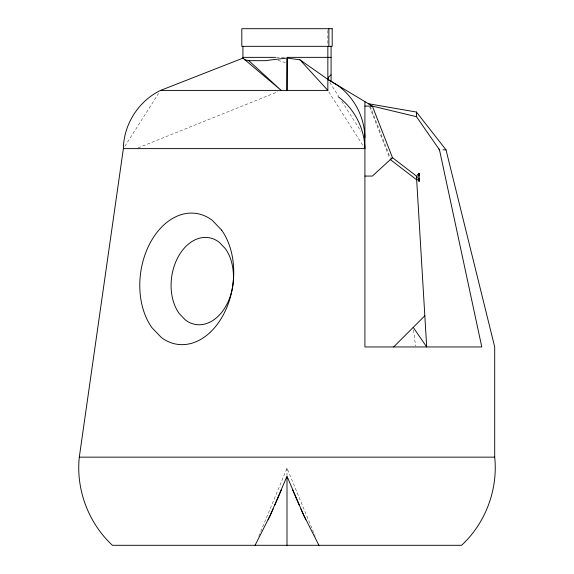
<?xml version="1.0" encoding="UTF-8"?>
<svg xmlns="http://www.w3.org/2000/svg" width="574" height="574" viewBox="0 0 574 574"><rect width="100%" height="100%" fill="white"/><g stroke="black" fill="none" stroke-linecap="round" stroke-linejoin="round"><path stroke-width="0.43" stroke-dasharray="2.87 2.15" d="M418.991 173.161L418.97 181.197L418.941 173.219L418.97 181.197L418.145 180.53M418.008 179.26L417.485 178.808L418.374 181.119L419.271 181.807L419.271 172.846L417.298 175.092M258.802 536.274L287 468.169L315.198 536.274M124.823 146.348L158.596 93.433M137.939 147.948L277.873 91.74M276.467 57.35L286.125 57.35M278.038 60.378L285.371 62.559M417.872 179.805L418.597 180.444L418.503 173.714M418.31 180.968L419.192 181.657L419.164 172.968M329.77 82.412L338.438 96.016M341.81 101.311L361.068 131.546M328.809 91.919L363.952 147.102M417.972 179.181L419.271 181.807M370.115 106.097L390.406 158.144M369.649 106.929L389.473 157.757M413.545 329.921L415.569 346.108M417.958 174.338L417.994 177.617L418.008 174.274M418.912 173.248L418.955 181.176M327.847 30.465L327.847 45.446M287 468.169L287 475.473"/><path stroke-width="0.86" d="M327.847 46.329L327.847 90.405L160.526 90.405C138.621 101.024 123.704 124.257 123.374 148.616L79.298 457.148C75.868 489.593 88.489 523.136 112.425 545.3L461.575 545.3C485.511 523.136 498.132 489.593 494.702 457.148L494.702 346.954L446.005 149.821L416.437 112.052L368.4 103.722M255.071 545.3L270.311 515.158L287 476.284L303.689 515.158L318.929 545.3M281.475 489.644L274.831 505.091M273.131 508.93L268.137 519.822M393.635 346.954L424.825 315.772M160.584 90.405L242.953 58.139L281.188 90.405L248.829 60.679L244.424 59.653M285.902 58.182L264.958 60.679L248.829 60.679M242.924 46.329L242.924 57.35L275.592 57.35M287 57.35L331.076 57.35M242.938 58.139L242.924 57.35M364.913 106.097L372.361 106.097L416.437 116.68L439.497 149.843L481.787 346.954L364.913 346.954L364.913 101.634M123.374 148.616L364.913 148.616C364.547 128.404 354.402 108.73 338.151 96.705M443.02 149.821L446.005 149.821M364.913 176.067L372.361 176.067L392.473 157.663L372.361 106.097L327.847 79.384L299.915 59.796L288.098 58.182M79.298 457.148L494.702 457.148M287.466 58.139L287 90.405L286.763 58.139M331.076 74.9L328.837 76.78L327.847 79.384L338.151 85.684A66.455 66.455 0 0 1 364.913 137.595M416.509 177.222L417.033 177.624L416.437 176.067L392.473 157.663L390.887 159.12M390.6 159.378L390.126 159.428L416.667 179.805M299.915 59.796L327.847 90.405M413.23 327.367L426.697 346.954L416.437 176.067L417.018 177.251M438.938 149.01L439.497 149.843M305.863 519.822L300.869 508.93M299.169 505.091L292.525 489.644M371.141 105.365L371.428 106.097M416.437 112.052L416.437 116.68M331.076 46.329L331.076 81.329M328.866 28.7L328.866 46.329M287 477.03L287 545.3M233.41 278.914A43.882 30.874 -81.9 0 0 225.395 248.714L219.196 242.235A43.882 30.874 -81.9 0 0 178.507 256.262A43.882 30.874 -81.9 0 0 179.124 313.454L185.323 319.94A43.882 30.874 -81.9 0 0 233.374 279.782M332.188 28.7L241.812 28.7L241.812 46.329L332.188 46.329L332.188 28.7M221.614 230.102L212.272 220.337A66.118 46.516 -81.9 0 0 150.969 241.467A66.118 46.516 -81.9 0 0 151.902 327.639L161.244 337.404A66.118 46.516 -81.9 0 0 222.54 316.267A66.118 46.516 -81.9 0 0 221.614 230.102"/></g></svg>
